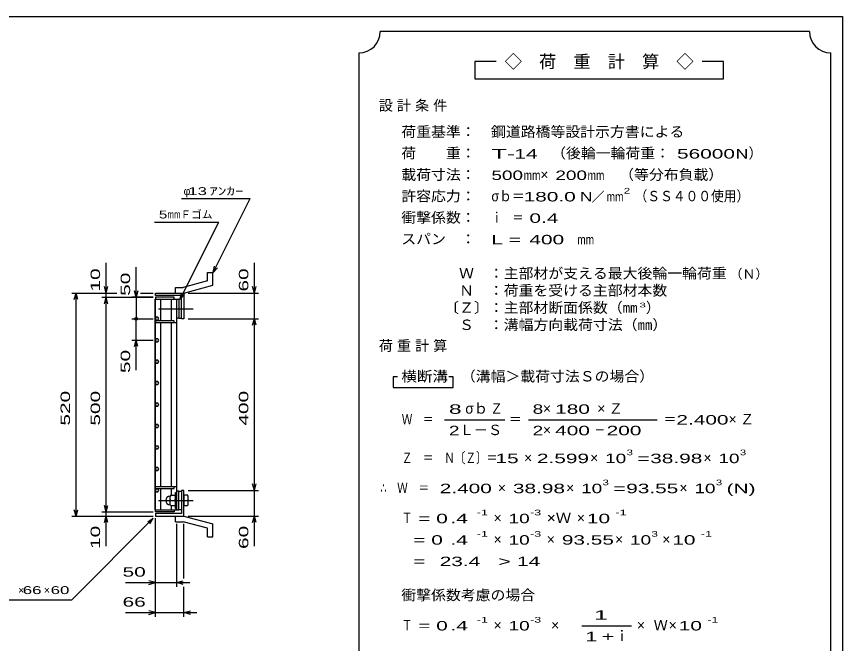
# Model space of a CAD drawing. Units: millimetres, scale not verified. Extents: x -1820 to 1731, y -1282 to 1054.
# Drawn here: x -194 to 1731, y -408 to 1054 of the extents above; entities that cross this region are included whole.
import ezdxf
from ezdxf.enums import TextEntityAlignment as Align

# ---------------------------------------------------------------- set-up
doc = ezdxf.new("R2010")
doc.units = ezdxf.units.MM
doc.header["$LTSCALE"] = 10
doc.linetypes.add('CHAIN', pattern=[18.5, 12, -1.5, 3.5, -1.5])
for name, color, linetype, lineweight in [('0_2', 150, 'Continuous', 25), ('16', 3, 'Continuous', 25), ('19', 6, 'Continuous', 25), ('22', 4, 'Continuous', 25), ('24', 2, 'Continuous', 25)]:
    doc.layers.add(name, color=color, linetype=linetype, lineweight=lineweight)
doc.styles.add('ベクトル', font='')
doc.styles.get('ベクトル').set_extended_font_data('ベクトル')

msp = doc.modelspace()

# ---------------------------------------------------------------- linework, layer by layer
at = {"layer": '0_2'}
for p, q in [((-1729, 1053.5), (1731, 1053.5)), ((1731, 1053.5), (1731, -1146.5))]:
    msp.add_line(p, q, dxfattribs=at)
at = {"layer": '16'}
for p, q in [((129.3, -96.5), (129.3, 394.5)), ((129.3, 394.5), (130, 394.5)), ((174, 399), (130, 399)), ((130, 399), (130, 394.5)), ((130, 394.5), (174, 394.5)), ((130, -96.5), (130, 394.5)), ((130, 394.5), (180, 394.5)), ((142.5, 344.5), (142.5, 394.5)), ((167.5, 344.5), (167.5, 394.5)), ((174, 394.5), (174, 399)), ((180, -96.5), (180, 394.5)), ((180, 394.5), (184.5, 394.5)), ((184.5, 394.5), (184.5, 350.5)), ((190.5, 394.5), (184.5, 394.5)), ((190.5, 350.5), (190.5, 394.5)), ((131.98, 352.45), (130, 348.97)), ((130, 348.97), (132.02, 345.52)), ((135.98, 352.48), (131.98, 352.45)), ((138, 349), (135.98, 352.48)), ((136.02, 345.55), (138, 349.03)), ((184.5, 350.5), (180, 350.5)), ((184.5, 350.5), (190.5, 350.5)), ((130, 344.5), (130, 340)), ((174, 344.5), (130, 344.5)), ((130, 340), (180, 340)), ((132.02, 345.52), (136.02, 345.55)), ((142.5, -42), (142.5, 340)), ((167.5, -42), (167.5, 340)), ((174, 340), (174, 344.5)), ((131.98, 302.45), (130, 298.97)), ((130, 298.97), (132.02, 295.52)), ((135.98, 302.48), (131.98, 302.45)), ((132.02, 295.52), (136.02, 295.55)), ((138, 299), (135.98, 302.48)), ((136.02, 295.55), (138, 299.03)), ((131.98, 252.45), (130, 248.97)), ((135.98, 252.48), (131.98, 252.45)), ((138, 249), (135.98, 252.48)), ((130, 248.97), (132.02, 245.52)), ((132.02, 245.52), (136.02, 245.55)), ((136.02, 245.55), (138, 249.03)), ((131.98, 202.45), (130, 198.97)), ((130, 198.97), (132.02, 195.52)), ((135.98, 202.48), (131.98, 202.45)), ((132.02, 195.52), (136.02, 195.55)), ((138, 199), (135.98, 202.48)), ((136.02, 195.55), (138, 199.03)), ((131.98, 152.45), (130, 148.97)), ((130, 148.97), (132.02, 145.52)), ((135.98, 152.48), (131.98, 152.45)), ((132.02, 145.52), (136.02, 145.55)), ((138, 149), (135.98, 152.48)), ((136.02, 145.55), (138, 149.03)), ((131.98, 102.45), (130, 98.97)), ((130, 98.97), (132.02, 95.52)), ((135.98, 102.48), (131.98, 102.45)), ((138, 99), (135.98, 102.48)), ((136.02, 95.55), (138, 99.03)), ((132.02, 95.52), (136.02, 95.55)), ((131.98, 52.45), (130, 48.97)), ((130, 48.97), (132.02, 45.52)), ((135.98, 52.48), (131.98, 52.45)), ((132.02, 45.52), (136.02, 45.55)), ((138, 49), (135.98, 52.48)), ((136.02, 45.55), (138, 49.03)), ((131.98, 2.45), (130, -1.03)), ((135.98, 2.48), (131.98, 2.45)), ((138, -1), (135.98, 2.48)), ((130, -1.03), (132.02, -4.48)), ((132.02, -4.48), (136.02, -4.45)), ((136.02, -4.45), (138, -0.97)), ((130, -46.5), (130, -42)), ((130, -42), (180, -42)), ((130, -46.5), (174, -46.5)), ((131.98, -47.55), (130, -51.03)), ((130, -51.03), (132.02, -54.48)), ((135.98, -47.52), (131.98, -47.55)), ((132.02, -54.48), (136.02, -54.45)), ((138, -51), (135.98, -47.52)), ((136.02, -54.45), (138, -50.97)), ((142.5, -96.5), (142.5, -46.5)), ((167.5, -61.5), (167.5, -46.5)), ((174, -46.5), (174, -42)), ((177, -93), (177, -56)), ((177, -56), (180, -56)), ((184.5, -52.5), (180, -52.5)), ((180, -93), (180, -56)), ((184.5, -96.5), (184.5, -52.5)), ((184.5, -52.5), (190.5, -52.5)), ((190.5, -52.5), (190.5, -96.5)), ((166, -62.5), (164, -64.5)), ((164, -84.5), (164, -64.5)), ((166, -74.5), (164, -72.5)), ((166, -74.5), (164, -76.5)), ((166, -62.5), (175, -62.5)), ((166, -74.5), (175, -74.5)), ((177, -64.5), (175, -62.5)), ((175, -74.5), (177, -72.5)), ((177, -76.5), (175, -74.5)), ((164, -84.5), (166, -86.5)), ((166, -86.5), (175, -86.5)), ((167.5, -96.5), (167.5, -87.5)), ((175, -86.5), (177, -84.5)), ((177, -93), (180, -93)), ((129.3, -96.5), (130, -96.5)), ((130, -96.5), (174, -96.5)), ((130, -101), (130, -96.5)), ((130, -96.5), (180, -96.5)), ((174, -101), (130, -101)), ((174, -96.5), (174, -101)), ((180, -96.5), (184.5, -96.5)), ((190.5, -96.5), (184.5, -96.5))]:
    msp.add_line(p, q, dxfattribs=at)
at = {"layer": '16', "linetype": 'CHAIN'}
for p, q in [((137, 372.5), (218, 372.5)), ((137, -74.5), (218, -74.5))]:
    msp.add_line(p, q, dxfattribs=at)
at = {"layer": '16'}
msp.add_arc((164, -74.5), 10, 90, 270, dxfattribs=at)
at = {"layer": '19'}
for p, q in [((251.11, 457.12), (264.11, 457.12)), ((251.11, 437.1), (251.11, 457.12)), ((264.11, 427.12), (264.11, 457.12)), ((251.11, 437.1), (194.78, 422.01)), ((196.5, 409), (264.11, 427.12)), ((130, 403), (130, 409)), ((130, 409), (196.5, 409)), ((176.49, 422.01), (194.78, 422.01)), ((176.49, 409.01), (176.49, 422.01)), ((176.5, 409), (196.5, 409)), ((196.5, 409), (196.5, 349)), ((190.5, 403), (130, 403)), ((190.5, 349), (190.5, 403)), ((196.5, 349), (190.5, 349)), ((196.5, -51), (190.5, -51)), ((190.5, -51), (190.5, -105)), ((196.5, -111), (196.5, -51)), ((204.5, -62.5), (196.5, -62.5)), ((196.5, -62.5), (196.5, -86.5)), ((196.5, -74.5), (204.5, -74.5)), ((206.5, -64.5), (204.5, -62.5)), ((206.5, -72.5), (204.5, -74.5)), ((204.5, -74.5), (206.5, -76.5)), ((206.5, -84.5), (206.5, -64.5)), ((196.5, -86.5), (204.5, -86.5)), ((204.5, -86.5), (206.5, -84.5)), ((130, -105), (130, -111)), ((190.5, -105), (130, -105)), ((130, -111), (196.5, -111)), ((176.49, -124.01), (176.49, -111.01)), ((176.5, -111), (196.5, -111)), ((196.5, -111), (264.11, -129.12)), ((176.49, -124.01), (194.78, -124.01)), ((251.11, -139.1), (194.78, -124.01)), ((264.11, -159.12), (264.11, -129.12)), ((251.11, -159.12), (251.11, -139.1)), ((251.11, -159.12), (264.11, -159.12))]:
    msp.add_line(p, q, dxfattribs=at)
at = {"layer": '22'}
for p, q in [((190.5, 629), (350.5, 629)), ((264.5, 457), (350.5, 629)), ((128, 574.5), (278, 574.5)), ((188, 394.5), (278, 574.5)), ((15, 409), (15, 479)), ((85, 399), (85, 469)), ((264.5, 457), (267.5, 471.6)), ((264.5, 457), (274.5, 468)), ((360.5, 409), (360.5, 479)), ((15, 409), (11, 424)), ((15, 409), (19, 424)), ((360.5, 409), (356.5, 424)), ((360.5, 409), (364.5, 424)), ((-65, 409), (40, 409)), ((-59, 394), (-55, 409)), ((-51, 394), (-55, 409)), ((-55, -111), (-55, 409)), ((5, 409), (40, 409)), ((15, 399), (15, 409)), ((85, 399), (81, 414)), ((89, 414), (85, 399)), ((95, 409), (125, 409)), ((95, 409), (125, 409)), ((188, 394.5), (191, 409.1)), ((188, 394.5), (198, 405.5)), ((206.5, 409), (370.5, 409)), ((360.5, 349), (360.5, 409)), ((5, 399), (125, 399)), ((11, 384), (15, 399)), ((19, 384), (15, 399)), ((15, -101), (15, 399)), ((125, 399), (75, 399)), ((85, 399), (85, 349)), ((75, 349), (125, 349)), ((85, 299), (85, 349)), ((206.5, 349), (370.5, 349)), ((356.5, 334), (360.5, 349)), ((364.5, 334), (360.5, 349)), ((360.5, -51), (360.5, 349)), ((75, 299), (125, 299)), ((81, 284), (85, 299)), ((89, 284), (85, 299)), ((85, 229), (85, 299)), ((360.5, -51), (356.5, -36)), ((360.5, -51), (364.5, -36)), ((206.5, -51), (370.5, -51)), ((360.5, -111), (360.5, -51)), ((-55, -111), (-59, -96)), ((-55, -111), (-51, -96)), ((15, -101), (11, -86)), ((15, -101), (19, -86)), ((-65, -111), (125, -111)), ((5, -101), (125, -101)), ((5, -111), (125, -111)), ((11, -126), (15, -111)), ((15, -111), (15, -101)), ((19, -126), (15, -111)), ((15, -181), (15, -111)), ((206.5, -111), (370.5, -111)), ((356.5, -126), (360.5, -111)), ((364.5, -126), (360.5, -111)), ((360.5, -181), (360.5, -111)), ((-65, -306), (125, -116)), ((112, -124), (125, -116)), ((117, -129), (125, -116)), ((130, -276), (130, -116)), ((130, -346), (130, -116)), ((180, -276), (180, -129)), ((196.5, -256), (196.5, -129)), ((60, -266), (130, -266)), ((130, -266), (115, -262)), ((115, -270), (130, -266)), ((130, -266), (180, -266)), ((180, -266), (195, -262)), ((195, -270), (180, -266)), ((180, -266), (210, -266)), ((196.5, -346), (196.5, -276)), ((-265, -306), (-65, -306)), ((60, -336), (130, -336)), ((130, -336), (115, -332)), ((115, -340), (130, -336)), ((130, -336), (196.5, -336)), ((196.5, -336), (211.5, -332)), ((211.5, -340), (196.5, -336)), ((196.5, -336), (226.5, -336))]:
    msp.add_line(p, q, dxfattribs=at)
msp.add_circle((85, 349), 3, dxfattribs=at)
at = {"layer": '24', "color": 4}
for p, q in [((1654, 1018.5), (654, 1018.5)), ((604, 968.5), (604, -581.5)), ((1704, -581.5), (1704, 968.5)), ((924, 948.5), (874, 948.5)), ((874, 948.5), (874, 908.5)), ((1454, 948.5), (1404, 948.5)), ((1454, 908.5), (1454, 948.5)), ((874, 908.5), (1454, 908.5)), ((694, 213.5), (684, 213.5)), ((684, 213.5), (684, 188.5)), ((824, 213.5), (814, 213.5)), ((824, 188.5), (824, 213.5)), ((684, 188.5), (824, 188.5)), ((804, 113.5), (944, 113.5)), ((999, 113.5), (1299, 113.5)), ((1124, -366.5), (1239, -366.5))]:
    msp.add_line(p, q, dxfattribs=at)
for centre, start, end in [((604, 1018.5), 270, 0), ((1704, 1018.5), 180, 270)]:
    msp.add_arc(centre, 50, start, end, dxfattribs=at)

# ---------------------------------------------------------------- texts
at = {"layer": '22', "color": 2, "style": 'ベクトル'}
for s, height, width, p in [(' 13 ', 18.33, 1.6, (195.5, 646.5)), ('ｱﾝｶｰ', 18.33, 1.6, (255.5, 646.5)), ('5', 18.33, 1.45, (138, 592)), ('mm', 18.33, 0.75, (158, 592)), (' 50 ', 21.99, 1.65, (40, -241)), (' 66 ', 18.33, 1.6, (-190, -283.5)), (' 60 ', 18.33, 1.6, (-125, -283.5)), (' 66 ', 21.99, 1.65, (40, -311))]:
    msp.add_text(s, height=height, dxfattribs=dict(at, width=width)).set_placement(p, align=Align.MIDDLE_LEFT)
for s, p in [('φ', (195.5, 646.5)), ('Ｆゴム', (188, 592)), ('×', (-190, -283.5)), ('×', (-130, -283.5))]:
    msp.add_text(s, height=18.33, dxfattribs=at).set_placement(p, align=Align.MIDDLE_LEFT)
at = {"layer": '22', "color": 2, "style": 'ベクトル', "width": 1.65}
for s, p in [(' 10 ', (-10, 399)), (' 60 ', (335.5, 399)), (' 50 ', (60, 389)), (' 50 ', (60, 209)), (' 520 ', (-80, 86.5)), (' 500 ', (-10, 86.5)), (' 400 ', (335.5, 86.5)), (' 10 ', (-10, -201)), (' 60 ', (335.5, -201))]:
    msp.add_text(s, height=21.99, rotation=90, dxfattribs=at).set_placement(p, align=Align.MIDDLE_LEFT)
at = {"layer": '24', "style": 'ベクトル'}
for s, height, p in [('◇\u3000荷\u3000重\u3000計\u3000算\u3000◇', 29.33, (944, 948.5)), ('）', 24.19, (1512, 735)), ('×', 24.19, (1027, 685)), ('／', 21.99, (1146.5, 633.5)), ('（Ｎ）', 21.99, (1468, 453.5)), ('）', 24.19, (1273, 375)), ('σｂ', 24.19, (852, 140)), ('×', 24.19, (1033, 140)), ('Ｌ－Ｓ', 24.19, (839, 90)), ('×', 24.19, (1033, 90)), ('×', 24.19, (989, 25)), ('×', 24.19, (1143, 25)), ('×', 24.19, (1407, 25)), ('×', 24.19, (928, -45)), ('×', 24.19, (1087, -45)), ('×', 24.19, (1351, -45)), ('×', 24.19, (918, -115)), ('×', 24.19, (1112, -115)), ('×', 24.19, (918, -165)), ('×', 24.19, (1042, -165)), ('×', 24.19, (1201, -165)), ('×', 24.19, (1311, -165)), ('×', 24.19, (918, -365)), ('×', 24.19, (1052, -365)), ('×', 24.19, (1252, -365)), ('Ｗ', 24.19, (1291, -365)), ('×', 24.19, (1326, -365)), ('ｉ', 24.19, (1200.5, -390))]:
    msp.add_text(s, height=height, dxfattribs=at).set_placement(p, align=Align.MIDDLE_LEFT)
for s, height, width, p in [('荷重基準：\u3000', 24.19, 1.05, (703, 785)), ('鋼道路橋等設計示方書による', 24.19, 1.05, (912, 785)), ('荷\u3000\u3000重：\u3000', 24.19, 1.05, (703, 735)), ('（後輪一輪荷重：', 24.19, 1.05, (1052, 735)), ('T-', 21.99, 2, (913, 733.5)), (' 14 ', 21.99, 1.65, (953, 733.5)), (' 56000', 21.99, 1.65, (1332, 733.5)), ('N', 21.99, 1.4, (1482, 733.5)), ('載荷寸法：\u3000', 24.19, 1.05, (703, 685)), ('500', 21.99, 1.5, (913, 683.5)), ('200', 21.99, 1.5, (1062, 683.5)), ('\u3000（等分布負載）', 24.19, 1.05, (1176, 685)), ('mm', 21.99, 0.8, (988, 683.5)), ('mm', 21.99, 0.8, (1137, 683.5)), ('許容応力：\u3000', 24.19, 1.05, (703, 635)), ('σｂ＝', 24.19, 0.9, (913, 635)), ('180.0', 21.99, 1.65, (988, 633.5)), ('N', 21.99, 1.4, (1119, 633.5)), ('mm', 21.99, 0.8, (1181.5, 633.5)), ('2', 13.2, 1.5, (1221.5, 647.5)), ('（ＳＳ４００使用）', 24.19, 0.9, (1246.5, 635)), ('衝撃係数：\u3000', 24.19, 1.05, (703, 585)), ('ｉ\u3000＝', 24.19, 0.75, (913, 585)), (' 0.4', 21.99, 1.65, (988, 583.5)), ('スパン\u3000：\u3000', 24.19, 1.05, (703, 535)), ('L =', 21.99, 1.65, (913, 533.5)), (' 400 ', 21.99, 1.65, (988, 533.5)), ('mm', 21.99, 0.8, (1113, 533.5)), ('\u3000Ｗ\u3000：主部材が支える最大後輪一輪荷重', 24.19, 1.05, (803, 455)), ('\u3000Ｎ\u3000：荷重を受ける主部材本数', 24.19, 1.05, (803, 415)), ('〔Ｚ〕：主部材断面係数（㎜', 24.19, 1.05, (803, 375)), ('3', 11, 1.8, (1258, 381)), ('\u3000Ｓ\u3000：溝幅方向載荷寸法（㎜）', 24.19, 1.05, (803, 335)), ('\u3000（溝幅＞載荷寸法Ｓの場合）', 24.19, 1.05, (807, 215)), ('横断溝', 24.19, 1.1, (703, 215)), ('8', 21.99, 1.8, (814, 138.5)), ('Ｚ', 24.19, 0.9, (910, 140)), ('8', 21.99, 1.5, (1009, 138.5)), (' 180 ', 21.99, 1.65, (1048, 138.5)), ('Ｗ\u3000＝', 24.19, 0.75, (704, 115)), ('＝', 24.19, 0.9, (954, 115)), ('＝', 24.19, 0.9, (1314, 115)), ('2.400', 21.99, 1.65, (1344, 113.5)), ('2', 21.99, 1.5, (814, 88.5)), ('2', 21.99, 1.5, (1009, 88.5)), (' 400 ', 21.99, 1.65, (1048, 88.5)), (' 200 ', 21.99, 1.65, (1168, 88.5)), ('－', 24.19, 0.75, (1153, 90)), ('Ｚ\u3000＝\u3000Ｎ〔Ｚ〕＝', 24.19, 0.75, (704, 25)), ('3', 13.2, 1.5, (1228, 37.5)), ('3', 13.2, 1.5, (1492, 37.5)), (' 15 ', 21.99, 1.65, (909, 23.5)), ('2.599', 21.99, 1.65, (1019, 23.5)), ('10', 21.99, 1.5, (1178, 23.5)), ('=', 21.99, 1.7, (1253, 23.5)), ('38.98', 21.99, 1.65, (1283, 23.5)), ('10', 21.99, 1.5, (1442, 23.5)), ('∴\u3000Ｗ\u3000＝', 24.19, 0.75, (654, -45)), (' 2.400', 21.99, 1.65, (779, -46.5)), ('38.98', 21.99, 1.65, (963, -46.5)), ('10', 21.99, 1.5, (1122, -46.5)), ('3', 13.2, 1.5, (1172, -32.5)), ('93.55', 21.99, 1.65, (1227, -46.5)), ('10', 21.99, 1.5, (1386, -46.5)), ('3', 13.2, 1.5, (1436, -32.5)), ('(N)', 21.99, 1.65, (1461, -46.5)), ('=', 21.99, 1.7, (1197, -46.5)), ('-1', 13.2, 1.65, (879, -102.5)), ('-3', 13.2, 1.65, (1003, -102.5)), ('-1', 13.2, 1.65, (1202, -102.5)), ('Ｔ', 24.19, 0.75, (704, -115)), (' = 0', 21.99, 1.65, (729, -116.5)), (' .4 ', 21.99, 1.65, (804, -116.5)), ('10', 21.99, 1.5, (953, -116.5)), ('×Ｗ', 24.19, 1.1, (1042, -115)), (' 10 ', 21.99, 1.65, (1122, -116.5)), ('-1', 13.2, 1.65, (879, -152.5)), ('-3', 13.2, 1.65, (1003, -152.5)), ('3', 13.2, 1.5, (1286, -152.5)), ('-1', 13.2, 1.65, (1401, -152.5)), ('  = 0', 21.99, 1.65, (704, -166.5)), (' .4 ', 21.99, 1.65, (804, -166.5)), ('10', 21.99, 1.5, (953, -166.5)), ('93.55', 21.99, 1.65, (1077, -166.5)), ('10', 21.99, 1.5, (1236, -166.5)), (' 10 ', 21.99, 1.65, (1321, -166.5)), (' 23.4', 21.99, 1.65, (779, -216.5)), ('>', 21.99, 1.7, (929, -216.5)), (' 14 ', 21.99, 1.65, (959, -216.5)), ('  =', 21.99, 1.65, (704, -216.5)), ('衝撃係数考慮の場合', 24.19, 1.05, (703, -295)), ('-1', 13.2, 1.65, (879, -352.5)), ('-3', 13.2, 1.65, (1003, -352.5)), ('-1', 13.2, 1.65, (1416, -352.5)), ('Ｔ', 24.19, 0.75, (704, -365)), (' = 0', 21.99, 1.65, (729, -366.5)), (' .4 ', 21.99, 1.65, (804, -366.5)), ('10', 21.99, 1.5, (953, -366.5)), (' 10 ', 21.99, 1.65, (1336, -366.5))]:
    msp.add_text(s, height=height, dxfattribs=dict(at, width=width)).set_placement(p, align=Align.MIDDLE_LEFT)
at = {"layer": '24', "attachment_point": 4, "style": 'ベクトル'}
for s, insert, char_height in [('\\T1.28;設計条件', (650.5, 845), 24.19), ('\\T1.28;荷重計算', (650.5, 285), 24.19), ('\\T1.42;×Ｚ', (1159.5, 140), 24.19), ('\\T1.42;×Ｚ', (1465.5, 115), 24.19), ('\\T1.25;\\W2;\\~1\\~', (1131.5, -341.5), 21.99), ('\\T1.33;\\W1.75;1+', (1131.5, -391.5), 21.99)]:
    msp.add_mtext(s, dxfattribs=dict(at, insert=insert, char_height=char_height))

doc.saveas('drawing.dxf')
